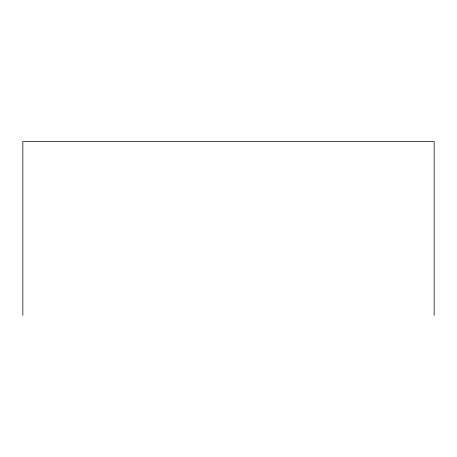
<?xml version="1.0" encoding="UTF-8"?>
<svg xmlns="http://www.w3.org/2000/svg" width="457" height="457" viewBox="0 0 457 457"><rect width="100%" height="100%" fill="white"/><g stroke="black" fill="none" stroke-linecap="round" stroke-linejoin="round"><path stroke-width="0.69" d="M434.15 315.41L434.15 141.59L22.85 141.59L22.85 315.41"/></g></svg>
